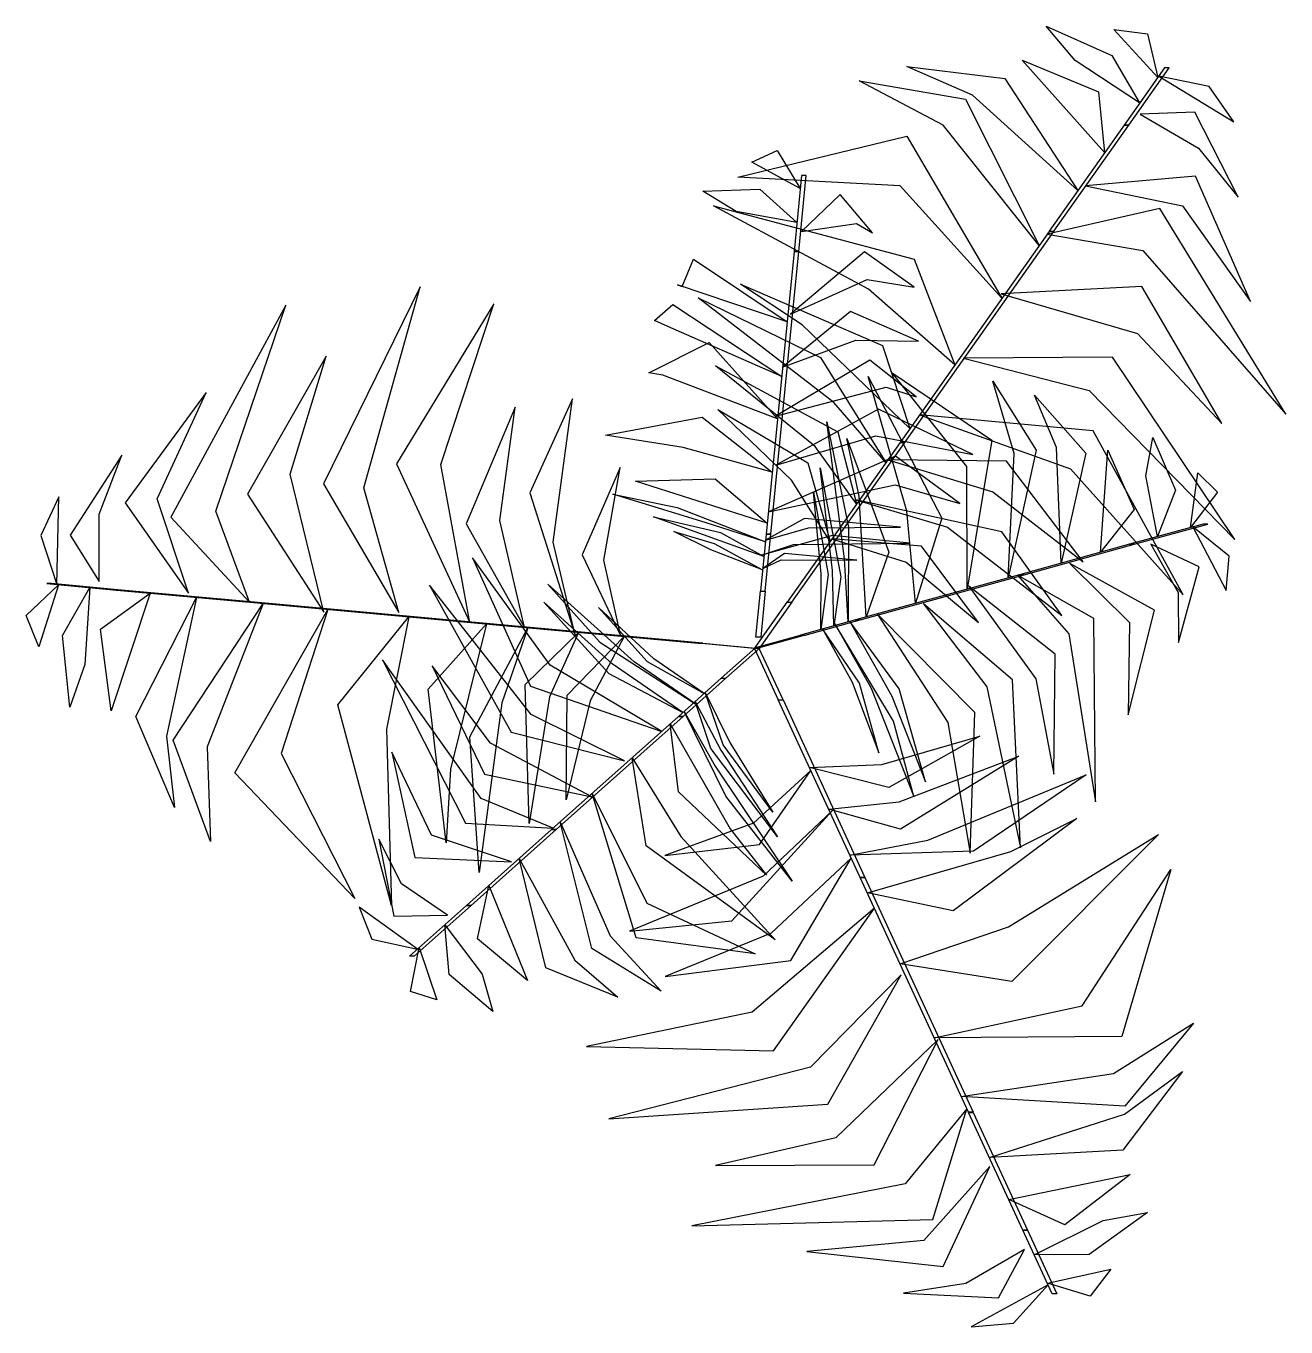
# Model space of a CAD drawing. Extents: x 1789 to 5810, y 39989 to 44140.
import ezdxf

# ---------------------------------------------------------------- set-up
doc = ezdxf.new("R2010")
doc.units = 0
doc.header["$LTSCALE"] = 100
doc.header["$MEASUREMENT"] = 0
doc.layers.add('15COL', color=15, linetype='CONTINUOUS')
doc.layers.add('3TXT', color=3, linetype='CONTINUOUS')

msp = doc.modelspace()

# ---------------------------------------------------------------- linework, layer by layer
at = {"layer": '15COL'}
for points in [[(5293.6, 43824.1, -1138.3), (5308.6, 43824.1, -1138.3), (5437.3, 44006.4, -1361.5), (5422.3, 44006.4, -1361.5)], [(5054.4, 43485.5, -946), (5069.4, 43485.5, -946), (5308.4, 43823.8, -1139.1), (5293.4, 43823.8, -1139.1)], [(4240.2, 43420.8, 351.9), (4255.2, 43420.8, 351.9), (4279.2, 43663.5, 286.6), (4264.2, 43663.5, 286.6)], [(4578.4, 42811.5, -1019.6), (4593.4, 42811.5, -1019.6), (5068.9, 43484.8, -947.5), (5053.9, 43484.8, -947.5)], [(4204.5, 43058.4, 319.3), (4219.5, 43058.4, 319.3), (4255.2, 43420.9, 351.2), (4240.2, 43420.9, 351.2)], [(4151.2, 42518.8, -61.7), (4166.2, 42518.8, -61.7), (4219.5, 43058.4, 318), (4204.5, 43058.4, 318)], [(4218.5, 42302, -1643.3), (4233.5, 42302, -1643.3), (4593.4, 42811.6, -1019.5), (4578.4, 42811.6, -1019.5)], [(5310.4, 42486.4, -158.1), (5325.4, 42486.4, -158.1), (5560.5, 42551.2, -223.4), (5545.5, 42551.2, -223.4)], [(4133.3, 42337, -743.3), (4148.3, 42337, -743.3), (4166.2, 42518.8, -61.6), (4151.2, 42518.8, -61.6)], [(4959.4, 42389.6, -190.7), (4974.4, 42389.6, -190.7), (5325.5, 42486.4, -158.8), (5310.5, 42486.4, -158.8)], [(4436.6, 42245.4, -571.7), (4451.6, 42245.4, -571.7), (4974.4, 42389.6, -192), (4959.4, 42389.6, -192)], [(2078, 42340.6, -1138.3), (2093, 42340.6, -1138.3), (1870.8, 42361, -1361.5), (1855.8, 42361, -1361.5)], [(2490.8, 42302.8, -946), (2505.8, 42302.8, -946), (2093.4, 42340.6, -1139.1), (2078.4, 42340.6, -1139.1)], [(3312.6, 42227.5, -1019.6), (3327.6, 42227.5, -1019.6), (2506.7, 42302.7, -947.5), (2491.7, 42302.7, -947.5)], [(4218.5, 42302, -1643.3), (4233.5, 42302, -1643.3), (4129, 42154.1, -2393.3), (4114, 42154.1, -2393.3)], [(4133.3, 42337, -743.3), (4148.3, 42337, -743.3), (4133.7, 42189.7, -1583.3), (4118.7, 42189.7, -1583.3)], [(3933.7, 42170.6, -1643.3), (3948.7, 42170.6, -1643.3), (3327.4, 42227.5, -1019.5), (3312.4, 42227.5, -1019.5)], [(4260.5, 42196.9, -1253.3), (4275.5, 42196.9, -1253.3), (4451.7, 42245.5, -571.6), (4436.7, 42245.5, -571.6)], [(4260.5, 42196.9, -1253.3), (4275.5, 42196.9, -1253.3), (4132.9, 42157.5, -2093.3), (4117.9, 42157.5, -2093.3)], [(3933.7, 42170.6, -1643.3), (3948.7, 42170.6, -1643.3), (4129, 42154.1, -2393.3), (4114, 42154.1, -2393.3)], [(4007.4, 42059, -1253.3), (4022.4, 42059, -1253.3), (4132.9, 42157.5, -2093.3), (4117.9, 42157.5, -2093.3)], [(4189.9, 41989.7, -1643.3), (4204.9, 41989.7, -1643.3), (4129, 42154.1, -2393.3), (4114, 42154.1, -2393.3)], [(4007.4, 42059, -1253.3), (4022.4, 42059, -1253.3), (3886.1, 41937.4, -571.6), (3871.1, 41937.4, -571.6)], [(4189.9, 41989.7, -1643.3), (4204.9, 41989.7, -1643.3), (4466.3, 41423.2, -1019.5), (4451.3, 41423.2, -1019.5)], [(3871.1, 41937.4, -571.7), (3886.1, 41937.4, -571.7), (3481.4, 41576.5, -192), (3466.4, 41576.5, -192)], [(3466.4, 41576.5, -190.7), (3481.4, 41576.5, -190.7), (3209.6, 41334.1, -158.8), (3194.6, 41334.1, -158.8)], [(4451.2, 41423.3, -1019.6), (4466.2, 41423.3, -1019.6), (4811.5, 40674.8, -947.5), (4796.5, 40674.8, -947.5)], [(3194.7, 41334.1, -158.1), (3209.7, 41334.1, -158.1), (3027.7, 41171.8, -223.4), (3012.7, 41171.8, -223.4)]]:
    msp.add_3dface(points, dxfattribs=at)
at = {"layer": '3TXT'}
for points in [[(5343.1, 43894.6, -1221.1), (5137.8, 44030.4, -1275.1), (5044.9, 44140.2, -1345.9), (5254.4, 44045.7, -1333.3)], [(5400.7, 43976.2, -1321.1), (5260.8, 44129.6, -1416.2), (5368, 44114.9, -1442.1)], [(5145.9, 43615.4, -1017.6), (4810, 43919.9, -1130.7), (4599.8, 44011.3, -1152.6), (4913.1, 43972.3, -1167.9)], [(5231.3, 43736.3, -1086.6), (4968.3, 44031.7, -1203.2), (5211.4, 43930.7, -1180.2)], [(5022.1, 43440.1, -950), (4716, 43824.3, -1021.5), (4448.4, 43965.4, -1078), (4787.7, 43907.1, -1010)], [(5403.9, 43980.5, -1331.3), (5643.5, 43835, -1420.5), (5565.2, 43946.8, -1434.6)], [(5344.4, 43858.8, -1203), (5531.3, 43751, -1276.3), (5657.3, 43594.5, -1269.4), (5519.2, 43865, -1343.6)], [(4903.1, 43271.6, -968), (4578.7, 43629.9, -1042.3), (4060.6, 43657.8, -1144.2), (4599.8, 43788.8, -1043)], [(4259.9, 43621.8, 299.7), (4105.2, 43706.3, 251.6), (4186, 43743.5, 253.6)], [(5170.1, 43630.8, -1035.8), (5480.2, 43566.4, -1151.2), (5696.6, 43261.1, -1161.8), (5520.9, 43661.4, -1194.1)], [(4249.2, 43513.1, 329), (4054.9, 43548.8, 288.7), (3949.3, 43612.8, 254), (4131.4, 43620.1, 280.2)], [(4263.8, 43484.6, 330.2), (4439.1, 43510.5, 287.3), (4490.6, 43480.4, 270), (4387.4, 43602.6, 275.1)], [(4753.2, 43059.4, -990.8), (4478.3, 43300.5, -1051.8), (3983.3, 43567, -1156.5), (4623.5, 43395.9, -1026.4)], [(5047.6, 43476, -949.6), (5353.4, 43424.3, -987.4), (5810.2, 42901.9, -1121), (5407.9, 43557.6, -969.4)], [(4217.9, 43196.5, 333.4), (3867.8, 43314.7, 276.9), (3883.5, 43309, 243.1), (3919.2, 43395.8, 292.1)], [(4229.1, 43221.1, 331.3), (4473.5, 43331.4, 301.8), (4623.8, 43307.4, 244.7), (4464.8, 43419.8, 312.5)], [(2978.4, 42268.9, -993.3), (2867.5, 42667.1, -1048.8), (3046.5, 43307.5, -1175.1), (2738.1, 42679, -1037.5)], [(4609.6, 42856.1, -1012.5), (4265.7, 43186.7, -1089.8), (4069.3, 43316.4, -1132), (4522.1, 43121.3, -1037.7)], [(4901.7, 43286.1, -968.9), (5336.7, 43159.3, -1031.8), (5605.1, 42871.5, -1107), (5349.9, 43309.1, -1007.1)], [(4533.1, 42747.7, -1094.5), (4367.2, 42939.4, -1095), (3934.1, 43272.7, -1208.8), (4324.3, 43082.5, -1032.1)], [(2502.5, 42301.6, -949.6), (2394.3, 42592.3, -987.4), (2618.4, 43249.1, -1121), (2251.6, 42572.9, -969.4)], [(3204.9, 42237.3, -1011.3), (3112.9, 42741, -1086.6), (3282.2, 43253.4, -1190.3), (2971.9, 42743.1, -1072.4)], [(4200.7, 43021.6, 294.3), (3837.3, 43181.7, 299.6), (3794.6, 43200.8, 244.8), (3852.9, 43251.5, 351.2)], [(4203.7, 43051.8, 312.2), (4437, 43137.4, 339.7), (4637.7, 43134.7, 181.8), (4420, 43229.5, 408.3)], [(4187.3, 42886.5, 199.3), (3821.9, 43025.9, 190), (3776.6, 43033.1, 9), (3969, 43129.9, 246.3)], [(2739.9, 42270.2, -968.9), (2632.2, 42710.4, -1031.8), (2747.3, 43086.7, -1107), (2495.9, 42646.9, -1007.1)], [(4439.6, 42615.4, -1256.5), (4307.3, 42798.4, -1236.6), (3990, 43056.4, -1310.8), (4380.2, 42845.4, -1148.1)], [(4180.6, 42895.2, 203.1), (4534.2, 42988.2, 218.5), (4630.4, 42956.7, 134.3), (4481.8, 43073.9, 287.6)], [(4781.3, 43080.2, -993.3), (5181.6, 42977.2, -1048.8), (5646.7, 42501.9, -1175.1), (5256.5, 43083.3, -1037.5)], [(4628, 42298.4, -430.4), (4599.8, 42592.4, -457.3), (4476.2, 43021.4, -557), (4711.6, 42570.4, -375)], [(4792.8, 42343.8, -310.7), (4791.6, 42734.9, -320), (4553.1, 43033.7, -501), (4870.9, 42818.5, -263.7)], [(4923.7, 42379.9, -215.7), (4942.5, 42776.5, -210.4), (4874.4, 43006.7, -265.2), (5013.3, 42787.1, -158.8)], [(2307.2, 42330.4, -1035.8), (2207.9, 42631.1, -1151.2), (2364.1, 42971.1, -1161.8), (2105.3, 42618.8, -1194.1)], [(3380.3, 42221.2, -1089.2), (3300.7, 42562.4, -1061.7), (3350.4, 42924.2, -1169.3), (3194.1, 42551.6, -951.5)], [(3541.9, 42196.8, -1250), (3471.5, 42493.7, -1224.9), (3532.7, 42950.9, -1359.1), (3397, 42651.2, -1173.8)], [(5093.1, 42426.6, -176.6), (5077.6, 42795.8, -233.1), (5007.2, 42962.7, -266.9), (5171.8, 42777, -217.9)], [(4170.5, 42716.4, 79.6), (3886, 42795.7, 52.7), (3637.9, 42834.5, -47), (3946.7, 42892.1, 135)], [(4355.1, 42495.8, -1403), (4231.8, 42691.4, -1367.6), (3996.7, 42916.1, -1400), (4284.1, 42746.8, -1289.6)], [(4181.6, 42739.5, 91.2), (4501.4, 42832.4, 111.4), (4811, 42772.8, -24), (4509.8, 42917.5, 171.2)], [(4640.7, 42899.9, -1011.3), (5122.9, 42727.6, -1086.6), (5482, 42324.9, -1190.3), (5195.2, 42848.7, -1072.4)], [(4413.2, 42239.2, -654.9), (4401.7, 42440.2, -630.9), (4344.4, 42877.5, -700.8), (4414.1, 42541.2, -550.5)], [(4470.2, 42254.9, -545), (4447.5, 42640, -569.9), (4408.9, 42824.6, -602.1), (4543.1, 42461.2, -496)], [(5399.8, 42511.2, -181), (5363.3, 42705.3, -221.3), (5385.1, 42826.9, -256), (5457.4, 42659.6, -229.8)], [(2022.5, 42367.3, -1203), (2022.5, 42583, -1276.3), (2095, 42770.4, -1269.4), (1929.8, 42515.6, -1343.6)], [(4158.2, 42590.1, -12.7), (4563.2, 42676.1, -9.9), (4769.5, 42616.2, -130.5), (4563.6, 42768.2, 56.2)], [(5218.5, 42461.2, -165.3), (5241.3, 42787.2, -210.3), (5325.7, 42597.3, -171.2)], [(3687.5, 42193.1, -1397.7), (3633.4, 42435.5, -1380.7), (3685.3, 42732, -1480.1), (3564.4, 42452.6, -1313.1)], [(4367.5, 42226.5, -831.9), (4363.3, 42402.7, -788.9), (4323.5, 42730.3, -829.2), (4389.7, 42383.1, -695.4)], [(4539.1, 42756, -1089.2), (4874.3, 42654.4, -1061.7), (5162.7, 42430.4, -1169.3), (4918.3, 42752.1, -951.5)], [(5505.1, 42540.3, -210.3), (5528.4, 42715, -258.4), (5592.1, 42652.9, -256.4)], [(4154.5, 42553.5, -35), (3786.9, 42670.7, -59.9), (3734.5, 42688, -92.1), (3988.1, 42695.7, 14)], [(1887.5, 42358, -1331.3), (1893.6, 42638.2, -1420.5), (1835.9, 42514.5, -1434.6)], [(4148.7, 42494.7, -144.9), (3956.9, 42556.2, -120.9), (3662, 42646.9, -190.8), (3867.1, 42604, -40.5)], [(4326.1, 42215.1, -992), (4326.3, 42392.5, -932), (4302.3, 42652.8, -935.3), (4348.8, 42389.7, -847.8)], [(4437.1, 42628.3, -1250), (4729.4, 42540.8, -1224.9), (5094.8, 42259.2, -1359.1), (4903, 42526.6, -1173.8)], [(4144, 42447.5, -321.9), (3978.1, 42506.8, -278.9), (3791.8, 42574.5, -319.2), (4005.9, 42524.5, -185.4)], [(4149.2, 42499.6, -137.1), (4286.5, 42538.7, -73.9), (4580.1, 42541.4, -155.1), (4273.1, 42568.9, 44.5)], [(4139.8, 42404.8, -482), (3974.4, 42468.6, -422), (3856.6, 42526.9, -425.3), (3985, 42488.7, -337.8)], [(4136.8, 42451.9, -313.8), (4238.9, 42486.2, -257.5), (4609.8, 42490.1, -358.2), (4362.4, 42515.1, -186.7)], [(5512.6, 42542.2, -215.2), (5619.4, 42339.6, -269.2), (5628.4, 42448.7, -260.6)], [(4361.1, 42504, -1397.7), (4598.1, 42429.7, -1380.7), (4828.9, 42236.5, -1480.1), (4647.4, 42480.9, -1313.1)], [(5378.4, 42487.3, -179.8), (5465.6, 42333.1, -222.7), (5467.2, 42173.2, -240), (5533, 42414.4, -234.9)], [(3817.7, 41889.7, -522.7), (3461.5, 42100.8, -519.9), (3213.6, 42443.2, -640.5), (3398.8, 42033.3, -453.8)], [(4140.4, 42409.7, -474.3), (4199.3, 42436.8, -432), (4440.4, 42435.8, -510.8), (4210, 42457.5, -357.1)], [(5120.1, 42425, -178.7), (5310.7, 42236.6, -208.2), (5306.6, 41942.6, -265.3), (5390.2, 42276.4, -197.5)], [(4952.9, 42387.9, -197.8), (5116.6, 42201, -170.3), (5202.6, 41664.9, -328.2), (5196.5, 42249.9, -101.7)], [(1892.7, 42357.4, -1321.1), (1829.9, 42159.5, -1416.2), (1789, 42259.6, -1442.1)], [(1992.3, 42348.3, -1221.1), (1977.2, 42102.6, -1275.1), (1928.6, 41967.2, -1345.9), (1905.7, 42195.9, -1333.3)], [(3699.3, 41795.7, -418.8), (3401, 41943.9, -398.6), (3077, 42356.1, -534), (3337.3, 41887, -338.8)], [(3927, 41976.9, -823.8), (3730.2, 42111.5, -767.5), (3454.7, 42359.8, -868.2), (3619.9, 42173.8, -696.7)], [(4798.5, 42353.3, -306.9), (5012.3, 42056.7, -291.5), (5069.6, 41752.8, -375.7), (5073.5, 42136.3, -222.4)], [(2185.2, 42330.6, -1086.6), (2060.9, 41955.1, -1203.2), (2026.8, 42216.2, -1180.2)], [(2332.6, 42317.1, -1017.6), (2236.9, 41873.9, -1130.7), (2262.8, 41646.2, -1152.6), (2139.9, 41937, -1167.9)], [(3885.6, 41950.2, -647.1), (3659.7, 42105.1, -583.9), (3441.8, 42301.9, -665.1), (3649.1, 42073.8, -465.5)], [(2546.3, 42297.5, -950), (2366.7, 41840.3, -1021.5), (2378.2, 41538, -1078), (2259, 41861, -1010)], [(2751.8, 42278.7, -968), (2603.6, 41818.6, -1042.3), (2838.5, 41356, -1144.2), (2455.5, 41757.5, -1043)], [(3953, 42010.4, -984.3), (3792.9, 42121, -942), (3616.1, 42285, -1020.8), (3770.9, 42113, -867.1)], [(4505.6, 42264.6, -522.7), (4731.4, 41917.5, -519.9), (4801.8, 41500.7, -640.5), (4817.6, 41950.2, -453.8)], [(4653.5, 42296.4, -418.8), (4855.2, 42031.3, -398.6), (4962.9, 41518.2, -534), (4937.5, 42054, -338.8)], [(3010.5, 42255, -990.8), (2939.1, 41896.4, -1051.8), (2955.8, 41334.4, -1156.5), (2783.9, 41974.5, -1026.4)], [(3258.3, 42232.3, -1012.5), (3144, 41769.1, -1089.8), (3129.9, 41534.2, -1132), (3072.4, 42024, -1037.7)], [(3390.4, 42220.2, -1094.5), (3307.4, 41980.7, -1095), (3235.3, 41439, -1208.8), (3204.9, 41872, -1032.1)], [(4369, 42234.8, -823.8), (4485.8, 42027, -767.5), (4622.7, 41682.3, -868.2), (4557.1, 41922.2, -696.7)], [(4418, 42240.4, -647.1), (4551.9, 42001.4, -583.9), (4659.9, 41728.4, -665.1), (4575.2, 42024.8, -465.5)], [(3551.8, 42205.4, -1256.5), (3459.4, 41999.4, -1236.6), (3394.7, 41595.5, -1310.8), (3382.3, 42039, -1148.1)], [(3697.6, 42192.1, -1403), (3589.8, 41987.4, -1367.6), (3512.8, 41671.5, -1400), (3515.8, 42005, -1289.6)], [(4330.9, 42216.4, -984.3), (4425.4, 42046.2, -942), (4511.1, 41820.9, -1020.8), (4448.6, 42043.7, -867.1)], [(3471.5, 41580.9, -197.8), (3241.9, 41675.9, -170.3), (2927.2, 42118.3, -328.2), (3192, 41596.6, -101.7)], [(3594.6, 41680.4, -306.9), (3271.4, 41851.5, -291.5), (3085.3, 42098.5, -375.7), (3251.9, 41753, -222.4)], [(3956.7, 42013.6, -992), (4035.2, 41854.6, -932), (4172.1, 41631.9, -935.3), (4013.8, 41847.1, -847.8)], [(3924.7, 41985, -831.9), (4006.6, 41829.1, -788.9), (4187.5, 41553, -829.2), (3974.2, 41834.9, -695.4)], [(3889.3, 41953.5, -654.9), (3988.7, 41778.4, -630.9), (4233.9, 41411.7, -700.8), (4022.4, 41682.4, -550.5)], [(3845.2, 41914.1, -545), (4036.3, 41578.9, -569.9), (4152.7, 41430.6, -602.1), (3871.3, 41696.8, -496)], [(4289.4, 41774.5, -1403), (4520.5, 41783.5, -1367.6), (4832.6, 41874.8, -1400), (4542.3, 41710.6, -1289.6)], [(3338.1, 41473.5, -178.7), (3083.6, 41557.9, -208.2), (2957, 41823.2, -265.3), (3030.1, 41487, -197.5)], [(3723, 41805.1, -430.4), (3878.6, 41554.1, -457.3), (4179.6, 41224.3, -557), (3768.7, 41524.3, -375)], [(4350.8, 41641.5, -1256.5), (4575.4, 41664.6, -1236.6), (4957.5, 41810.4, -1310.8), (4579.7, 41578, -1148.1)], [(4293.6, 41765.2, -1397.7), (4110.7, 41597.1, -1380.7), (3828, 41493.8, -1480.1), (4130.4, 41528.8, -1313.1)], [(4418.6, 41494.4, -1094.5), (4667.5, 41542.2, -1095), (5172.7, 41750.6, -1208.8), (4812.9, 41507.8, -1032.1)], [(3595.5, 41691.4, -310.7), (3769.9, 41341.3, -320), (4116.1, 41179.3, -501), (3735.9, 41231.2, -263.7)], [(4363.2, 41637.3, -1250), (4141.3, 41427.8, -1224.9), (3714.7, 41252.2, -1359.1), (4042.1, 41284.6, -1173.8)], [(3494.2, 41601, -215.7), (3653.1, 41237.2, -210.4), (3816.2, 41061, -265.2), (3594.3, 41196.3, -158.8)], [(4474.2, 41374, -1012.5), (4932.5, 41506.5, -1089.8), (5143, 41611.7, -1132), (4747.6, 41317.1, -1037.7)], [(4578.5, 41148, -990.8), (4924.7, 41265.5, -1051.8), (5403, 41560.9, -1156.5), (4934.7, 41092, -1026.4)], [(3134.1, 41303.2, -179.8), (2987.6, 41402.8, -222.7), (2915.3, 41545.4, -240), (2963.3, 41300, -234.9)], [(3363, 41484.1, -176.6), (3540.6, 41160, -233.1), (3677.6, 41041.6, -266.9), (3447.8, 41135.1, -217.9)], [(4422.8, 41485.1, -1089.2), (4167.2, 41245.6, -1061.7), (3829, 41107.8, -1169.3), (4229.8, 41158.6, -951.5)], [(4687.3, 40912.1, -968), (5159.8, 41013.8, -1042.3), (5443, 41448.5, -1144.2), (5286.8, 40916.1, -1043)], [(3265.9, 41397.4, -165.3), (3390, 41095.1, -210.3), (3230.2, 41227.9, -171.2)], [(3038.2, 41194.5, -215.2), (2852.6, 41328.7, -269.2), (2892.9, 41227, -260.6)], [(4496.6, 41325.1, -1011.3), (4106.3, 40993.7, -1086.6), (3577.9, 40884.1, -1190.3), (4175, 40870.5, -1072.4)], [(3125.6, 41272.3, -181), (3244.3, 41114.4, -221.3), (3278.7, 40995.8, -256), (3139.7, 41113.8, -229.8)], [(3044, 41199.6, -210.3), (3100.6, 41032.6, -258.4), (3016, 41060, -256.4)], [(4582.5, 41113.2, -993.3), (4293.1, 40818.1, -1048.8), (3648.9, 40652.9, -1175.1), (4347.5, 40700.1, -1037.5)], [(4773.7, 40724.7, -950), (5259.5, 40797.7, -1021.5), (5515.5, 40958.9, -1078), (5295.4, 40694.2, -1010)], [(4700.5, 40906, -968.9), (4373.3, 40592.7, -1031.8), (3989.8, 40504.2, -1107), (4496.3, 40506.3, -1007.1)], [(4863.6, 40529.8, -1017.6), (5295.3, 40668.6, -1130.7), (5479.6, 40804.8, -1152.6), (5289.1, 40553, -1167.9)], [(4792.1, 40684.7, -949.6), (4594.4, 40445.7, -987.4), (3913.5, 40311.4, -1121), (4682.6, 40331.8, -969.4)], [(4796.9, 40674, -946), (4811.9, 40674, -946), (4985.4, 40297.9, -1139.1), (4970.4, 40297.9, -1139.1)], [(4864.8, 40501.2, -1035.8), (4654, 40264.8, -1151.2), (4281.4, 40230.1, -1161.8), (4716, 40182.2, -1194.1)], [(4925.6, 40395.4, -1086.6), (5312.9, 40475.6, -1203.2), (5103.9, 40315.5, -1180.2)], [(5006.8, 40219.5, -1221.1), (5227.1, 40329.3, -1275.1), (5368.6, 40354.9, -1345.9), (5182, 40220.7, -1333.3)], [(4970.5, 40297.6, -1138.3), (4985.5, 40297.6, -1138.3), (5079, 40095, -1361.5), (5064, 40095, -1361.5)], [(4975.2, 40236.2, -1203), (4788.4, 40128.3, -1276.3), (4589.8, 40097.4, -1269.4), (4893.1, 40081.8, -1343.6)], [(5048.7, 40128.8, -1321.1), (5251.5, 40173.3, -1416.2), (5185.2, 40087.8, -1442.1)], [(5050.8, 40123.9, -1331.3), (4805, 39989.1, -1420.5), (4941, 40001, -1434.6)]]:
    msp.add_3dface(points, dxfattribs=at)

doc.saveas('drawing.dxf')
